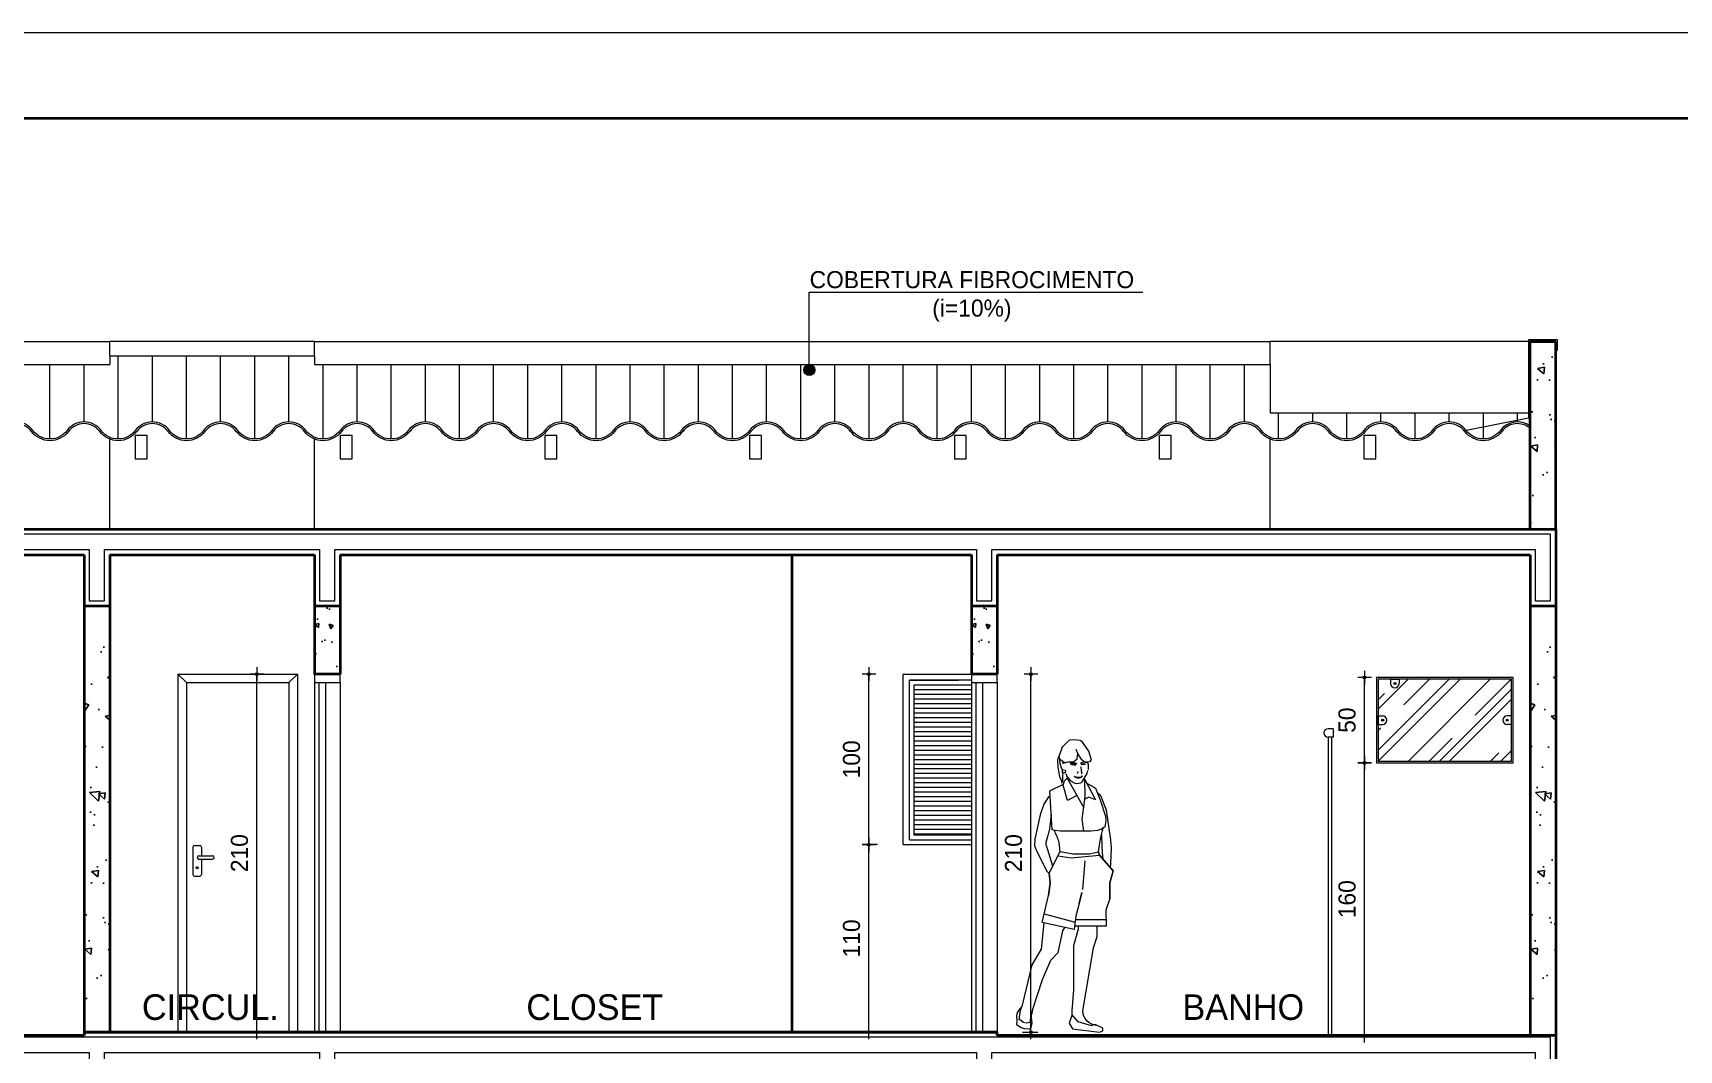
# Model space of a CAD drawing. Header units: millimetres. Extents: x 13204 to 24802, y 21209 to 40694.
# Drawn here: x 14177 to 15141, y 30058 to 30655 of the extents above; entities that cross this region are included whole.
import ezdxf

# ---------------------------------------------------------------- set-up
doc = ezdxf.new("R2010")
doc.units = ezdxf.units.MM
for name, color, linetype, lineweight in [('COTAS', 30, 'Continuous', 5), ('Esquadrias', 2, 'Continuous', 20), ('Hachura', 8, 'Continuous', 0), ('Louças', 150, 'Continuous', 15), ('Meia Parede', 11, 'Continuous', 40), ('Moveis', 6, 'Continuous', 13), ('PAREDE', 1, 'Continuous', 40), ('Paredes', 1, 'Continuous', 40), ('PISO', 5, 'Continuous', 5), ('TEXTO', 4, 'Continuous', 5), ('Veiculos e pessoas', 245, 'Continuous', 0)]:
    doc.layers.add(name, color=color, linetype=linetype, lineweight=lineweight)
doc.layers.add('HACHURAS', color=8, linetype='Continuous')
doc.styles.add('LANA', font='stylu.ttf')
doc.dimstyles.new('COTA 50', dxfattribs={"dimscale": 0, "dimtxt": 10, "dimasz": 0.5, "dimexe": 1.25, "dimexo": 5, "dimgap": 5, "dimtad": 1, "dimdec": 0, "dimtxsty": 'LANA', "dimblk": 'cota', "dimcen": 2.5, "dimse2": 1, "dimclrd": 256, "dimclre": 256, "dimclrt": 256, "dimaunit": 1, "dimadec": 0, "dimazin": 0, "dimtfac": 1, "dimtdec": 0, "dimtmove": 0, "dimatfit": 3, "dimldrblk": 'DOTSMALL', "dimfxl": 5, "dimfxlon": 1, "dimtzin": 9, "dimlwd": -1, "dimlwe": -1, "dimarcsym": 0})

# ---------------------------------------------------------------- blocks, each defined once
blk = doc.blocks.new('TRINCOE')
at = {"layer": 'PISO'}
for p, q in [((6, 111.83), (6, 95.77)), ((7, 112.83), (10, 112.83)), ((9.5, 106.83), (17.5, 106.83)), ((11, 111.83), (11, 106.83)), ((8.5, 105.83), (8.5, 105.83)), ((9.5, 104.83), (17.5, 104.83)), ((11, 104.83), (11, 95.77)), ((18.5, 105.83), (18.5, 105.83)), ((7, 94.77), (10, 94.77))]:
    blk.add_line(p, q, dxfattribs=at)
blk.add_circle((8.5, 99.77), 0.621, dxfattribs=at)
for centre, start, end in [((7, 111.83), 90, 180), ((9.5, 105.83), 90, 180), ((10, 111.83), 0, 90), ((17.5, 105.83), 0, 90), ((9.5, 105.83), 180, 270), ((17.5, 105.83), 270, 0), ((7, 95.77), 180, 270), ((10, 95.77), 270, 0)]:
    blk.add_arc(centre, 1, start, end, dxfattribs=at)
blk = doc.blocks.new('A$C08246D74')
at = {"layer": 'PISO'}
for points in [[(120, 0, -0.5), (100, 0, 0.5), (80, 0, -0.5), (60, 0, 0.5), (40, 0, -0.5), (20, 0, 0.5), (0, 0)], [(120.8, -0.6, -0.5), (99.2, -0.6, 0.5), (80.8, -0.6, -0.5), (59.2, -0.6, 0.5), (40.8, -0.6, -0.5), (19.2, -0.6, 0.5), (0.8, -0.6, 0.5)]]:
    blk.add_lwpolyline(points, format="xyb", dxfattribs=at)
blk.add_lwpolyline([(7, -16.64), (7, -2.86), (0, -2.86), (0, -16.64), (7, -16.64)], dxfattribs=at)
blk = doc.blocks.new('Pes018')
at = {"layer": 'Veiculos e pessoas', "color": 8}
for points in [[(-55.9, 1652.5), (-82.5, 1581), (-81.3, 1536.4), (-71.5, 1482.8), (-61.8, 1460.5), (-56.9, 1442.7), (-52.1, 1460.5), (-52.1, 1496.2), (-49.5, 1503.7)], [(-75.5, 1599.7), (-71.8, 1585.5), (-42.8, 1563.9), (-40.1, 1563.2), (-19.5, 1567.6), (10.9, 1569.1), (11.9, 1570.7), (32.8, 1586.9), (36.5, 1618.1), (26.9, 1640.7)], [(75.9, 1570.4), (86.3, 1569.1), (108.2, 1570.6), (116.9, 1580.3), (101, 1631.4), (62.8, 1682.8), (50.1, 1693.5), (12.9, 1698.3), (-13.6, 1695.9), (-30.2, 1680.4), (-56.6, 1651.7), (-56.9, 1649.8)], [(-52.7, 1567.9), (-49.4, 1556.4)], [(-9.5, 1560), (13.2, 1564.2), (30.6, 1558.4)], [(16.2, 1556.8), (16.2, 1548.5), (24.2, 1551.3), (23.5, 1556.5), (11, 1557.1), (-6.3, 1552.7)], [(16.2, 1548.5), (-0.2, 1551.7)], [(36, 1614.1), (55.9, 1584), (77.8, 1569.1)], [(90, 1561.7), (67.2, 1565.5), (49.9, 1559.3)], [(71.5, 1558), (72.4, 1551.7)], [(99.3, 1550), (95.6, 1562.9), (97.5, 1569.9)], [(98.3, 1522.7), (99.6, 1550.2)], [(26.2, 1369.6), (-25, 1341.9), (-49.3, 1431.2), (-41, 1456.9), (-27.2, 1472.8), (70.7, 1298.2)], [(-25.5, 1477.2), (-26.8, 1472.1)], [(53.3, 1539.2), (55.2, 1515.1), (59.3, 1503.2), (56.2, 1496.4)], [(70.8, 1161), (62.5, 1232.2), (79, 1364.7), (78, 1465.2), (74.3, 1467.3), (71.8, 1468.4)], [(78, 1465.2), (138.8, 1344.6), (100.8, 1360.6), (77.1, 1349.5)], [(-126.1, 1367.6), (-135.3, 1363.2), (-162.4, 1319.7), (-184.4, 1257.6), (-214.9, 1114.9), (-218.3, 1077.6), (-206.4, 1046.6), (-172.5, 982.5), (-147.3, 929.7), (-131, 913.9)], [(89.3, 1443.7), (138.9, 1413.2), (169.5, 1340.1), (198.3, 1249.3), (200.6, 1222.7), (195.1, 1187.1), (175.4, 1172.7), (152.1, 1166.2), (115.1, 1162.3), (70.6, 1161), (6, 1161), (-66.1, 1162.3), (-97.8, 1166.2), (-115.1, 1170.4), (-127.8, 1397.4), (-48.5, 1437)], [(228, 946.9), (229.4, 972.4), (233.7, 1063.2), (230.3, 1110.7), (204.9, 1284.5), (171.1, 1369.4), (149.9, 1387)], [(-120, 1257.8), (-130.2, 1174.9), (-138.7, 1135.6), (-151.1, 1096), (-152.2, 1083.9), (-142.1, 1054.9), (-112.8, 958.7)], [(-67.5, 1040.7), (-68.8, 1053.6), (-69.9, 1064.3), (-70.9, 1073.1), (-71.7, 1080.4), (-72.5, 1086.4), (-73.2, 1091.4), (-74, 1095.7), (-74.9, 1099.7), (-75.9, 1103.6), (-77, 1107.5), (-78.2, 1111.3), (-79.6, 1115), (-81, 1118.8), (-82.5, 1122.5), (-84.1, 1126.2), (-85.8, 1129.9), (-87.6, 1133.6), (-89.5, 1137.7), (-91.6, 1142.3), (-94, 1148), (-96.6, 1155), (-99.7, 1163.5), (-100.9, 1166.9)], [(-79.7, 1017.6), (-2.4, 1005.7), (163.4, 1021.5), (157.4, 1041), (164.9, 1092.5), (173.3, 1135.2), (180.7, 1166.2), (184, 1179)], [(174.5, 1141.8), (176.2, 1071.4), (177.9, 1034.2), (181.8, 1000.2)], [(43.1, 737), (59, 802.2), (43.1, 737), (25, 664.2), (14.8, 585.3), (-172.2, 626), (-135.7, 784.8), (-125.5, 856.5), (-131.1, 915.5), (-67.6, 1041.7), (7.8, 1028.5), (105.3, 1029.7), (157.4, 1041), (163.4, 1021.5), (244, 928.4), (223.2, 859.3), (222.8, 767.3), (201, 699.1), (202.5, 604.6), (16.5, 604.6)], [(77.9, 987.3), (62.8, 820.1)], [(222.8, 767.3), (223.2, 859.3), (244, 928.4), (163.4, 1021.5)], [(-131.1, 915.5), (-125.5, 856.5), (-135.7, 784.8)], [(-160.6, 676.5), (20.4, 628.7)], [(-299.4, 112.3), (-288.7, 142.2), (-230.8, 377.9), (-176.5, 470.6), (-160.3, 623.5)], [(-230.4, 112.1), (-171.1, 291.7), (-122.2, 404.4), (-78.8, 450.7), (-51.7, 576.6), (-40.5, 597.4)], [(2.3, 82.1), (2.3, 107.5), (13.4, 232.1), (13.4, 490.5), (40.6, 589.9), (40.3, 604.6)], [(22.5, 644.7), (201.9, 644.7)]]:
    blk.add_lwpolyline(points, dxfattribs=at)
for points in [[(-66.2, 1580.2, 0.397598), (-71.6, 1571.2), (-62.3, 1532.5), (-53.1, 1518.6)], [(-33.6, 1499.5), (-28.6, 1481.5), (-7.2, 1457.1), (17.9, 1443.5), (27.8, 1441.3), (52, 1445, 0.221478), (61.2, 1451.1), (91, 1500), (92.3, 1512), (97.7, 1520)], [(39.3, 1508.4, 0.535184), (33.7, 1499.2)], [(144.2, 21.8, -0.367789), (65.2, 107.5), (127.4, 477.2), (149.1, 543.5), (149.1, 604.6)]]:
    blk.add_lwpolyline(points, format="xyb", dxfattribs=at)
for points in [[(82, 1555.9), (70.4, 1550.9), (56.4, 1553.7), (63.7, 1559.5)], [(-243.5, 56.1), (-245.6, 40.6), (-252, 38), (-264.7, 35.4), (-281.6, 40.6), (-300.7, 53.5), (-307, 56.1), (-297.5, 126.9), (-319.8, 97.5), (-324, 79.4), (-321.9, 45.8), (-324, 27.7), (-296.4, 9.6), (-277.4, 4.4), (-249.8, 1.8), (-239.2, 1.8), (-235, 17.3), (-230.8, 38), (-235, 69.1), (-235, 87.2), (-230.4, 112.1)], [(-14.6, 35.4), (4.4, 1.8), (163.3, -16.3), (182.4, -8.5), (182.4, 7), (142.1, 25.1), (120.9, 25.1), (116.7, 19.9), (38.3, 43.2), (2.3, 84.6), (1, 80.7)]]:
    blk.add_lwpolyline(points, close=True, dxfattribs=at)
blk.add_lwpolyline([(55.8, 1475.6, -0.315196), (14.1, 1482.6), (25.5, 1479.5), (39.5, 1478.8), (56.8, 1480.7), (62.3, 1486.5, -0.229883)], format="xyb", close=True, dxfattribs=at)
blk.add_circle((-45.1, 1512.3), 9.66, dxfattribs=at)
blk = doc.blocks.new('cota')
at = {"layer": 'COTAS'}
blk.add_hatch(color=256, dxfattribs=at).paths.add_polyline_path([(-1.6, 0, 1), (1.6, 0, 1)])
for points in [[(-1.6, 0), (-8, 0)], [(0, 1.6), (0, 8)], [(8, 0), (1.6, 0)], [(0, -8), (0, -1.6)]]:
    blk.add_lwpolyline(points, dxfattribs=at)
blk.add_circle((0, 0), 1.6, dxfattribs=at)
blk = doc.blocks.new('*D951')
at = {"layer": 'COTAS', "transparency": 16777216}
for p, q in [((14308.05, 30069.06), (14308.05, 30278.06)), ((14313.05, 30068.56), (14306.8, 30068.56))]:
    blk.add_line(p, q, dxfattribs=at)
at = {"layer": 'Defpoints', "color": 0, "transparency": 16777216}
for p in [(14308.05, 30278.56), (14331.78, 30278.56), (14331.78, 30068.56)]:
    blk.add_point(p, dxfattribs=at)
at = {"layer": 'COTAS', "transparency": 16777216, "xscale": 0.5, "yscale": 0.5, "zscale": 0.5}
for p, rotation in [((14308.05, 30278.56), 90), ((14308.05, 30068.56), 270)]:
    blk.add_blockref('cota', p, dxfattribs=dict(at, rotation=rotation))
at = {"layer": 'COTAS', "transparency": 16777216, "insert": (14297.87, 30173.56), "char_height": 10, "attachment_point": 5, "rotation": 90, "style": 'LANA'}
blk.add_mtext('210', dxfattribs=at)
blk = doc.blocks.new('_DotSmall')
at = {"layer": 'PAREDE', "color": 0, "const_width": 0.5}
blk.add_lwpolyline([(-0.0625, 0, 1), (0.0625, 0, 1)], format="xyb", close=True, dxfattribs=at)
blk = doc.blocks.new('*D962')
at = {"layer": 'COTAS', "transparency": 16777216}
for p, q in [((14666.73, 30069.06), (14666.73, 30178.06)), ((14671.73, 30068.56), (14665.48, 30068.56))]:
    blk.add_line(p, q, dxfattribs=at)
at = {"layer": 'Defpoints', "color": 0, "transparency": 16777216}
for p in [(14666.73, 30178.56), (14686.78, 30178.56), (14726.78, 30068.56)]:
    blk.add_point(p, dxfattribs=at)
at = {"layer": 'COTAS', "transparency": 16777216, "xscale": 0.5, "yscale": 0.5, "zscale": 0.5}
for p, rotation in [((14666.73, 30178.56), 90), ((14666.73, 30068.56), 270)]:
    blk.add_blockref('cota', p, dxfattribs=dict(at, rotation=rotation))
at = {"layer": 'COTAS', "transparency": 16777216, "insert": (14656.55, 30123.56), "char_height": 10, "attachment_point": 5, "rotation": 90, "style": 'LANA'}
blk.add_mtext('110', dxfattribs=at)
blk = doc.blocks.new('*D963')
at = {"layer": 'COTAS', "transparency": 16777216}
for p, q in [((14666.73, 30179.06), (14666.73, 30278.06)), ((14671.73, 30178.56), (14665.48, 30178.56))]:
    blk.add_line(p, q, dxfattribs=at)
at = {"layer": 'Defpoints', "color": 0, "transparency": 16777216}
for p in [(14666.73, 30278.56), (14686.78, 30278.56), (14686.78, 30178.56)]:
    blk.add_point(p, dxfattribs=at)
at = {"layer": 'COTAS', "transparency": 16777216, "xscale": 0.5, "yscale": 0.5, "zscale": 0.5}
for p, rotation in [((14666.73, 30278.56), 90), ((14666.73, 30178.56), 270)]:
    blk.add_blockref('cota', p, dxfattribs=dict(at, rotation=rotation))
at = {"layer": 'COTAS', "transparency": 16777216, "insert": (14656.55, 30228.56), "char_height": 10, "attachment_point": 5, "rotation": 90, "style": 'LANA'}
blk.add_mtext('100', dxfattribs=at)
blk = doc.blocks.new('*D964')
at = {"layer": 'COTAS', "transparency": 16777216}
for p, q in [((14761.67, 30069.06), (14761.67, 30278.06)), ((14756.67, 30068.56), (14762.92, 30068.56))]:
    blk.add_line(p, q, dxfattribs=at)
at = {"layer": 'Defpoints', "color": 0, "transparency": 16777216}
for p in [(14741.78, 30278.56), (14761.67, 30278.56), (14726.78, 30068.56)]:
    blk.add_point(p, dxfattribs=at)
at = {"layer": 'COTAS', "transparency": 16777216, "xscale": 0.5, "yscale": 0.5, "zscale": 0.5}
for p, rotation in [((14761.67, 30278.56), 90), ((14761.67, 30068.56), 270)]:
    blk.add_blockref('cota', p, dxfattribs=dict(at, rotation=rotation))
at = {"layer": 'COTAS', "transparency": 16777216, "insert": (14751.49, 30173.56), "char_height": 10, "attachment_point": 5, "rotation": 90, "style": 'LANA'}
blk.add_mtext('210', dxfattribs=at)
blk = doc.blocks.new('*D965')
at = {"layer": 'COTAS', "transparency": 16777216}
for p, q in [((14957.18, 30067.06), (14957.18, 30226.06)), ((14952.18, 30066.56), (14958.43, 30066.56))]:
    blk.add_line(p, q, dxfattribs=at)
at = {"layer": 'Defpoints', "color": 0, "transparency": 16777216}
for p in [(14957.18, 30226.56), (14964.23, 30226.56), (14935.78, 30066.56)]:
    blk.add_point(p, dxfattribs=at)
at = {"layer": 'COTAS', "transparency": 16777216, "xscale": 0.5, "yscale": 0.5, "zscale": 0.5}
for p, rotation in [((14957.18, 30226.56), 90), ((14957.18, 30066.56), 270)]:
    blk.add_blockref('cota', p, dxfattribs=dict(at, rotation=rotation))
at = {"layer": 'COTAS', "transparency": 16777216, "insert": (14946.96, 30146.56), "char_height": 10, "attachment_point": 5, "rotation": 90, "style": 'LANA'}
blk.add_mtext('160', dxfattribs=at)
blk = doc.blocks.new('*D966')
at = {"layer": 'COTAS', "transparency": 16777216}
for p, q in [((14957.18, 30227.06), (14957.18, 30276.06)), ((14959.23, 30226.56), (14955.93, 30226.56))]:
    blk.add_line(p, q, dxfattribs=at)
at = {"layer": 'Defpoints', "color": 0, "transparency": 16777216}
for p in [(14957.18, 30276.56), (14964.23, 30276.56), (14964.23, 30226.56)]:
    blk.add_point(p, dxfattribs=at)
at = {"layer": 'COTAS', "transparency": 16777216, "xscale": 0.5, "yscale": 0.5, "zscale": 0.5}
for p, rotation in [((14957.18, 30276.56), 90), ((14957.18, 30226.56), 270)]:
    blk.add_blockref('cota', p, dxfattribs=dict(at, rotation=rotation))
at = {"layer": 'COTAS', "transparency": 16777216, "insert": (14946.93, 30251.56), "char_height": 10, "attachment_point": 5, "rotation": 90, "style": 'LANA'}
blk.add_mtext('50', dxfattribs=at)

msp = doc.modelspace()

# ---------------------------------------------------------------- hatches: boundary and pattern name
at = {"layer": 'Hachura'}
h = msp.add_hatch(dxfattribs=at)
h.set_pattern_fill('AR-RROOF', color=256, angle=45, style=0)
h.set_pattern_definition([(45, (14965.23, 30227.564), (21.5526, 57.4736), [381, -50.8, 127, -25.4]), (45, (14980.138, 30260.43), (-41.848, 5.927), [76.2, -8.382, 152.4, -19.05]), (45, (14958.945, 30251.81), (81.361, 105.4282), [203.2, -35.56, 101.6, -25.4])])
h.paths.add_polyline_path([(15043.23, 30275.56), (14965.23, 30275.56), (14965.23, 30227.56), (15043.23, 30227.56)])
h = msp.add_hatch(dxfattribs=at)
h.set_pattern_fill('_USER', color=256, scale=2.727273, style=0, pattern_type=0)
h.set_pattern_definition([(7e-15, (14678.1434, 30100.382), (0, 2.727273), [])])
h.paths.add_polyline_path([(14726.78, 30184.02), (14726.78, 30272.2), (14693.14, 30272.2), (14693.14, 30184.02)])
at = {"layer": 'HACHURAS'}
h = msp.add_hatch(dxfattribs=at)
h.set_pattern_fill('AR-CONC', color=256, scale=0.25, angle=90, style=0)
h.set_pattern_definition([(140, (15054.23, 30363.564), (3.985, 45.546), [4.763, -52.388]), (85, (15054.23, 30363.564), (-47.764, -8.81), [3.81, -41.91]), (190.45, (15054.563, 30367.36), (-43.78, 36.736), [4.048, -44.523]), (136.184, (15041.53, 30363.564), (10.51, 67.77), [7.144, -78.581]), (186.636, (15042.41, 30369.21), (-61.856, 59.35), [6.07, -66.784]), (81.184, (15041.53, 30363.564), (-61.856, 59.35), [5.715, -62.865]), (111, (15044.706, 30369.914), (25.566, 37.904), [4.763, -52.388]), (56, (15044.706, 30369.914), (-46.047, 15.45), [3.81, -41.91]), (161.45, (15046.836, 30373.072), (-20.48, 53.354), [4.047, -44.522]), (127.5, (15054.231, 30363.564), (-21.1388, 0.7722), [0, -41.402, 0, -42.545, 0, -42.0688]), (97.5, (15054.23, 30363.564), (-25.045, 16.705), [0, -24.257, 0, -40.4495, 0, -16.0338]), (57.5, (15054.231, 30349.403), (1.4322, 33.8976), [0, -15.875, 0, -49.53, 0, -65.7225]), (47.5, (15054.23, 30343.053), (-6.3566, 37.032), [0, -20.6375, 0, -32.893, 0, -46.6725])])
h.paths.add_polyline_path([(15054.23, 30363.56), (15069.23, 30363.56), (15069.23, 30473.56), (15054.23, 30473.56)])
h = msp.add_hatch(dxfattribs=at)
h.set_pattern_fill('AR-CONC', color=256, scale=0.25, angle=90, style=0)
h.set_pattern_definition([(140, (14206.78, 30068.564), (3.985, 45.546), [4.7625, -52.3875]), (85, (14206.78, 30068.564), (-47.764, -8.811), [3.81, -41.91]), (190.45, (14207.11, 30072.36), (-43.779, 36.736), [4.0475, -44.5225]), (136.184, (14194.08, 30068.564), (10.51, 67.77), [7.144, -78.581]), (186.636, (14194.956, 30074.21), (-61.856, 59.351), [6.071, -66.784]), (81.184, (14194.08, 30068.564), (-61.856, 59.351), [5.715, -62.865]), (111, (14197.255, 30074.914), (25.5664, 37.904), [4.7625, -52.3875]), (56, (14197.255, 30074.914), (-46.047, 15.4505), [3.81, -41.91]), (161.451, (14199.385, 30078.072), (-20.481, 53.354), [4.0475, -44.5225]), (127.5, (14206.78, 30068.564), (-21.1388, 0.7722), [0, -41.402, 0, -42.545, 0, -42.0688]), (97.5, (14206.78, 30068.564), (-25.0451, 16.705), [0, -24.257, 0, -40.4495, 0, -16.0338]), (57.5, (14206.78, 30054.403), (1.4322, 33.8976), [0, -15.875, 0, -49.53, 0, -65.7225]), (47.5, (14206.78, 30048.053), (-6.3566, 37.0323), [0, -20.6375, 0, -32.893, 0, -46.6725])])
h.paths.add_polyline_path([(14206.78, 30068.56), (14221.78, 30068.56), (14221.78, 30318.56), (14206.78, 30318.56)])
h = msp.add_hatch(dxfattribs=at)
h.set_pattern_fill('AR-CONC', color=256, scale=0.15, angle=90, style=0)
h.set_pattern_definition([(140, (14341.78, 30278.564), (2.391, 27.328), [2.857, -31.433]), (85, (14341.78, 30278.564), (-28.658, -5.286), [2.286, -25.146]), (190.45, (14341.98, 30280.84), (-26.268, 22.041), [2.429, -26.713]), (136.18, (14334.16, 30278.564), (6.306, 40.662), [4.286, -47.149]), (186.64, (14334.685, 30281.952), (-37.114, 35.61), [3.643, -40.07]), (81.18, (14334.16, 30278.564), (-37.114, 35.61), [3.429, -37.719]), (111, (14336.065, 30282.374), (15.34, 22.742), [2.857, -31.433]), (56, (14336.065, 30282.374), (-27.628, 9.27), [2.286, -25.146]), (161.45, (14337.343, 30284.27), (-12.288, 32.012), [2.428, -26.713]), (127.5, (14341.78, 30278.564), (-12.6833, 0.4633), [0, -24.8412, 0, -25.527, 0, -25.2413]), (97.5, (14341.78, 30278.564), (-15.027, 10.023), [0, -14.5542, 0, -24.2697, 0, -9.6203]), (57.5, (14341.78, 30270.067), (0.8593, 20.3386), [0, -9.525, 0, -29.718, 0, -39.4335]), (47.5, (14341.78, 30266.257), (-3.814, 22.2194), [0, -12.3825, 0, -19.7358, 0, -28.0035])])
h.paths.add_polyline_path([(14356.78, 30318.56), (14341.78, 30318.56), (14341.78, 30278.56), (14356.78, 30278.56)])
h = msp.add_hatch(dxfattribs=at)
h.set_pattern_fill('AR-CONC', color=256, scale=0.15, angle=90, style=0)
h.set_pattern_definition([(140, (14726.78, 30278.564), (2.391, 27.328), [2.857, -31.433]), (85, (14726.78, 30278.564), (-28.658, -5.286), [2.286, -25.146]), (190.45, (14726.98, 30280.84), (-26.268, 22.041), [2.429, -26.713]), (136.18, (14719.16, 30278.564), (6.306, 40.662), [4.286, -47.149]), (186.64, (14719.685, 30281.952), (-37.114, 35.61), [3.643, -40.07]), (81.18, (14719.16, 30278.564), (-37.114, 35.61), [3.429, -37.719]), (111, (14721.065, 30282.374), (15.34, 22.742), [2.857, -31.433]), (56, (14721.065, 30282.374), (-27.628, 9.27), [2.286, -25.146]), (161.45, (14722.343, 30284.27), (-12.288, 32.012), [2.428, -26.713]), (127.5, (14726.78, 30278.564), (-12.6833, 0.4633), [0, -24.8412, 0, -25.527, 0, -25.2413]), (97.5, (14726.78, 30278.564), (-15.027, 10.023), [0, -14.5542, 0, -24.2697, 0, -9.6203]), (57.5, (14726.78, 30270.067), (0.8593, 20.3386), [0, -9.525, 0, -29.718, 0, -39.4335]), (47.5, (14726.78, 30266.257), (-3.814, 22.2194), [0, -12.3825, 0, -19.7358, 0, -28.0035])])
h.paths.add_polyline_path([(14726.78, 30278.56), (14741.78, 30278.56), (14741.78, 30318.56), (14726.78, 30318.56)])
h = msp.add_hatch(dxfattribs=at)
h.set_pattern_fill('AR-CONC', color=256, scale=0.25, angle=90, style=0)
h.set_pattern_definition([(140, (15054.23, 30068.564), (3.985, 45.546), [4.7625, -52.3875]), (85, (15054.23, 30068.564), (-47.764, -8.811), [3.81, -41.91]), (190.45, (15054.563, 30072.36), (-43.779, 36.736), [4.0475, -44.5225]), (136.184, (15041.53, 30068.564), (10.51, 67.77), [7.144, -78.581]), (186.636, (15042.41, 30074.21), (-61.856, 59.351), [6.071, -66.784]), (81.184, (15041.53, 30068.564), (-61.856, 59.351), [5.715, -62.865]), (111, (15044.706, 30074.914), (25.5664, 37.904), [4.7625, -52.3875]), (56, (15044.706, 30074.914), (-46.047, 15.4505), [3.81, -41.91]), (161.451, (15046.836, 30078.072), (-20.481, 53.354), [4.0475, -44.5225]), (127.5, (15054.231, 30068.564), (-21.1388, 0.7722), [0, -41.402, 0, -42.545, 0, -42.0688]), (97.5, (15054.23, 30068.564), (-25.0451, 16.705), [0, -24.257, 0, -40.4495, 0, -16.0338]), (57.5, (15054.231, 30054.403), (1.4322, 33.8976), [0, -15.875, 0, -49.53, 0, -65.7225]), (47.5, (15054.23, 30048.053), (-6.3566, 37.0323), [0, -20.6375, 0, -32.893, 0, -46.6725])])
h.paths.add_polyline_path([(15069.23, 30318.56), (15054.23, 30318.56), (15054.23, 30068.56), (15069.23, 30068.56)])
at = {"layer": 'TEXTO'}
h = msp.add_hatch(color=256, dxfattribs=at)
edge = h.paths.add_edge_path()
edge.add_arc((14631.76, 30456.93), 3.23, 0, 360)

# ---------------------------------------------------------------- linework, layer by layer
at = {"layer": 'Esquadrias'}
for p, q in [((14901.78, 30460.19), (14901.78, 30473.56)), ((15054.23, 30473.56), (14901.78, 30473.56)), ((14901.78, 30363.56), (14901.78, 30416.41)), ((14344.28, 30273.56), (14344.28, 30068.56)), ((14348.28, 30273.56), (14348.28, 30068.56)), ((14729.28, 30273.56), (14729.28, 30068.56)), ((14733.28, 30273.56), (14733.28, 30068.56))]:
    msp.add_line(p, q, dxfattribs=at)
for points in [[(14341.78, 30278.56), (14341.78, 30273.56), (14356.78, 30273.56), (14356.78, 30278.56)], [(14726.78, 30278.56), (14726.78, 30273.56), (14741.78, 30273.56), (14741.78, 30278.56)]]:
    msp.add_lwpolyline(points, dxfattribs=at)
at = {"layer": 'Hachura'}
for p, q in [((14186.78, 30416.45), (14186.78, 30460.19)), ((14206.78, 30426.45), (14206.78, 30460.19)), ((14226.78, 30416.45), (14226.78, 30465.19)), ((14246.78, 30426.45), (14246.78, 30465.19)), ((14266.78, 30416.45), (14266.78, 30465.19)), ((14286.78, 30426.45), (14286.78, 30465.19)), ((14306.78, 30416.45), (14306.78, 30465.19)), ((14326.78, 30426.45), (14326.78, 30465.19)), ((14346.78, 30416.45), (14346.78, 30460.19)), ((14366.78, 30426.45), (14366.78, 30460.19)), ((14386.78, 30416.45), (14386.78, 30460.19)), ((14406.78, 30426.45), (14406.78, 30460.19)), ((14426.78, 30416.45), (14426.78, 30460.19)), ((14446.78, 30426.45), (14446.78, 30460.19)), ((14466.78, 30416.45), (14466.78, 30460.19)), ((14486.78, 30426.45), (14486.78, 30460.19)), ((14506.78, 30416.45), (14506.78, 30460.19)), ((14526.78, 30426.45), (14526.78, 30460.19)), ((14546.78, 30416.45), (14546.78, 30460.19)), ((14566.78, 30426.45), (14566.78, 30460.19)), ((14586.78, 30416.45), (14586.78, 30460.19)), ((14606.78, 30426.45), (14606.78, 30460.19)), ((14626.78, 30416.45), (14626.78, 30460.19)), ((14646.78, 30426.45), (14646.78, 30460.19)), ((14666.78, 30416.45), (14666.78, 30460.19)), ((14686.78, 30426.45), (14686.78, 30460.19)), ((14706.78, 30416.45), (14706.78, 30460.19)), ((14726.78, 30426.45), (14726.78, 30460.19)), ((14746.78, 30416.45), (14746.78, 30460.19)), ((14766.78, 30426.45), (14766.78, 30460.19)), ((14786.78, 30416.45), (14786.78, 30460.19)), ((14806.78, 30426.45), (14806.78, 30460.19)), ((14826.78, 30416.45), (14826.78, 30460.19)), ((14846.78, 30426.45), (14846.78, 30460.19)), ((14866.78, 30416.45), (14866.78, 30460.19)), ((14886.78, 30426.45), (14886.78, 30460.19)), ((14906.78, 30416.45), (14906.78, 30431.69)), ((14926.78, 30426.45), (14926.78, 30431.69)), ((14946.78, 30416.45), (14946.78, 30431.69)), ((14966.78, 30426.45), (14966.78, 30431.69)), ((14986.78, 30416.45), (14986.78, 30431.69)), ((15006.78, 30426.45), (15006.78, 30431.69)), ((15026.78, 30416.45), (15026.78, 30431.69)), ((15046.78, 30426.45), (15046.78, 30431.69)), ((14726.78, 30274.93), (14690.42, 30274.93)), ((14690.42, 30181.29), (14690.42, 30274.93)), ((14690.42, 30274.93), (14719.05, 30274.93)), ((14690.42, 30181.29), (14726.78, 30181.29)), ((14690.42, 30181.29), (14726.78, 30181.29))]:
    msp.add_line(p, q, dxfattribs=at)
for points in [[(14693.14, 30184.02), (14693.14, 30272.2), (14726.78, 30272.2)], [(14726.78, 30184.02), (14693.14, 30184.02)]]:
    msp.add_lwpolyline(points, dxfattribs=at)
at = {"layer": 'Louças'}
for p, q in [((13956.78, 30473.56), (14221.78, 30473.56)), ((14221.78, 30465.19), (14221.78, 30473.56)), ((14341.78, 30473.56), (14901.78, 30473.56)), ((14341.78, 30465.19), (14341.78, 30473.56)), ((14221.78, 30363.56), (14221.78, 30416.41)), ((14341.78, 30363.56), (14341.78, 30416.41))]:
    msp.add_line(p, q, dxfattribs=at)
at = {"layer": 'Meia Parede'}
msp.add_line((14621.78, 30068.56), (14621.78, 30348.56), dxfattribs=at)
at = {"layer": 'Moveis'}
for p, q in [((14341.78, 30473.56), (14221.78, 30473.56)), ((14261.78, 30278.56), (14261.78, 30068.56)), ((14261.78, 30278.56), (14331.78, 30278.56)), ((14331.78, 30278.56), (14331.78, 30068.56)), ((14341.78, 30273.56), (14341.78, 30068.56)), ((14356.78, 30273.56), (14356.78, 30068.56)), ((14726.78, 30273.56), (14726.78, 30068.56)), ((14741.78, 30273.56), (14741.78, 30068.56))]:
    msp.add_line(p, q, dxfattribs=at)
msp.add_lwpolyline([(15044.23, 30276.56), (14964.23, 30276.56), (14964.23, 30226.56), (15044.23, 30226.56), (15044.23, 30276.56)], dxfattribs=at)
at = {"layer": 'Paredes'}
for p, q in [((21256.85, 30604.49), (13252.5, 30604.49)), ((15054.23, 30363.56), (15054.23, 30473.56)), ((15054.23, 30473.56), (15069.23, 30473.56)), ((15069.23, 30363.56), (15069.23, 30473.56)), ((13741.78, 30363.56), (15069.23, 30363.56)), ((15069.23, 30363.56), (15069.23, 30068.56)), ((13781.78, 30348.56), (14206.78, 30348.56)), ((14206.78, 30348.56), (14206.78, 30066.56)), ((14221.78, 30348.56), (14221.78, 30068.56)), ((14221.78, 30348.56), (14341.78, 30348.56)), ((14341.78, 30348.56), (14341.78, 30278.56)), ((14356.78, 30348.56), (14356.78, 30278.56)), ((14356.78, 30348.56), (14726.78, 30348.56)), ((14726.78, 30348.56), (14726.78, 30278.56)), ((14741.78, 30348.56), (14741.78, 30278.56)), ((14741.78, 30348.56), (15054.23, 30348.56)), ((15054.23, 30348.56), (15054.23, 30066.56)), ((14206.78, 30318.56), (14221.78, 30318.56)), ((14341.78, 30318.56), (14356.78, 30318.56)), ((14726.78, 30318.56), (14741.78, 30318.56)), ((15054.23, 30318.56), (15069.23, 30318.56)), ((14356.78, 30278.56), (14341.78, 30278.56)), ((14741.78, 30278.56), (14726.78, 30278.56)), ((14206.78, 30066.56), (13766.78, 30066.56)), ((14206.78, 30068.56), (14741.78, 30068.56)), ((14741.78, 30068.56), (14206.78, 30068.56)), ((14741.78, 30066.56), (14741.78, 30068.56)), ((15069.23, 30066.56), (14741.78, 30066.56)), ((15069.23, 30068.56), (15069.23, 29773.56))]:
    msp.add_line(p, q, dxfattribs=at)
at = {"layer": 'PISO'}
for p, q in [((13956.78, 30460.19), (14221.78, 30460.19)), ((14221.78, 30465.19), (14341.78, 30465.19)), ((14221.78, 30465.19), (14221.78, 30460.19)), ((14341.78, 30465.19), (14341.78, 30460.19)), ((14341.78, 30460.19), (14901.78, 30460.19)), ((14901.78, 30460.19), (14901.78, 30431.69)), ((14901.78, 30431.69), (15054.23, 30431.69)), ((14266.78, 30273.56), (14261.78, 30278.56)), ((14266.78, 30273.56), (14266.78, 30068.56)), ((14266.78, 30273.56), (14326.78, 30273.56)), ((14326.78, 30273.56), (14331.78, 30278.56)), ((14326.78, 30273.56), (14326.78, 30068.56)), ((14686.78, 30178.56), (14686.78, 30278.56)), ((14686.78, 30278.56), (14726.78, 30278.56)), ((14972.45, 30275.56), (14972.45, 30273.06)), ((14972.45, 30275.56), (14977.45, 30275.56)), ((14977.45, 30275.56), (14977.45, 30273.06)), ((14965.23, 30254.06), (14967.73, 30254.06)), ((14965.23, 30249.06), (14965.23, 30254.06)), ((15043.23, 30254.06), (15040.73, 30254.06)), ((15043.23, 30249.06), (15043.23, 30254.06)), ((14938.78, 30246.56), (14935.78, 30246.56)), ((14938.78, 30246.56), (14938.78, 30241.56)), ((14965.23, 30249.06), (14967.73, 30249.06)), ((15043.23, 30249.06), (15040.73, 30249.06)), ((14938.78, 30241.56), (14935.78, 30241.56)), ((14935.78, 30241.56), (14935.78, 30066.56)), ((14937.78, 30241.56), (14937.78, 30066.56)), ((14686.78, 30178.56), (14726.78, 30178.56)), ((14719.05, 30181.29), (14726.78, 30181.29))]:
    msp.add_line(p, q, dxfattribs=at)
for points in [[(15069.23, 30468.56), (15070.23, 30468.56), (15070.23, 30474.56), (15053.23, 30474.56), (15053.23, 30428.74), (15016.78, 30421.45)], [(14963.78, 30404.8), (14963.78, 30418.59), (14956.78, 30418.59), (14956.78, 30404.8), (14963.78, 30404.8)], [(13769.78, 30351.56), (13769.78, 30321.56), (13778.78, 30321.56), (13778.78, 30351.56), (14209.78, 30351.56), (14209.78, 30321.56), (14218.78, 30321.56), (14218.78, 30351.56), (14344.78, 30351.56), (14344.78, 30321.56), (14353.78, 30321.56), (14353.78, 30351.56), (14729.78, 30351.56), (14729.78, 30321.56), (14738.78, 30321.56), (14738.78, 30351.56), (15057.23, 30351.56), (15057.23, 30321.56), (15066.23, 30321.56), (15066.23, 30360.56), (13743.67, 30360.56), (13743.67, 30351.56), (13769.78, 30351.56)], [(15043.23, 30275.56), (14965.23, 30275.56), (14965.23, 30227.56), (15043.23, 30227.56), (15043.23, 30275.56)], [(14719.05, 30181.29), (14726.78, 30181.29)]]:
    msp.add_lwpolyline(points, dxfattribs=at)
for points in [[(15054.23, 30423.98, 0.412785), (15036.78, 30421.45, -0.5), (15016.78, 30421.45, 0.5), (14996.78, 30421.45, -0.5), (14976.78, 30421.45, 0.5), (14956.78, 30421.45)], [(15054.23, 30422.71, 0.4323), (15037.58, 30420.85, -0.5), (15015.98, 30420.85, 0.5), (14997.58, 30420.85, -0.5), (14975.98, 30420.85, 0.5), (14957.58, 30420.85)]]:
    msp.add_lwpolyline(points, format="xyb", dxfattribs=at)
msp.add_lwpolyline([(13769.78, 30065.56), (13769.78, 30026.56), (13778.78, 30026.56), (13778.78, 30056.56), (14209.78, 30056.56), (14209.78, 30026.56), (14218.78, 30026.56), (14218.78, 30056.56), (14344.78, 30056.56), (14344.78, 30026.56), (14353.78, 30026.56), (14353.78, 30056.56), (14729.78, 30056.56), (14729.78, 30026.56), (14738.78, 30026.56), (14738.78, 30056.56), (15057.23, 30056.56), (15057.23, 30026.56), (15066.23, 30026.56), (15066.23, 30065.56)], close=True, dxfattribs=at)
for centre, radius in [((14974.95, 30273.06), 0.647), ((14974.95, 30273.06), 0.347), ((14967.73, 30251.56), 0.647), ((14967.73, 30251.56), 0.347), ((15040.73, 30251.56), 0.647), ((15040.73, 30251.56), 0.347)]:
    msp.add_circle(centre, radius, dxfattribs=at)
for centre, start, end in [((14974.95, 30273.06), 180, 0), ((14967.73, 30251.56), 270, 90), ((15040.73, 30251.56), 90, 270), ((14935.78, 30244.06), 90, 270)]:
    msp.add_arc(centre, 2.5, start, end, dxfattribs=at)
at = {"layer": 'TEXTO'}
for p, q in [((21305.52, 30654.6), (13203.83, 30654.6)), ((14631.76, 30456.93), (14631.76, 30502.54)), ((14631.76, 30502.54), (14827.22, 30502.54))]:
    msp.add_line(p, q, dxfattribs=at)
msp.add_circle((14631.76, 30456.93), 3.23, dxfattribs=at)

# ---------------------------------------------------------------- block references
at = {"layer": 'PISO'}
for p in [(14116.78, 30421.45), (14236.78, 30421.45), (14356.78, 30421.45), (14476.78, 30421.45), (14596.78, 30421.45), (14716.78, 30421.45), (14836.78, 30421.45)]:
    msp.add_blockref('A$C08246D74', p, dxfattribs=at)
at = {"layer": 'PISO', "extrusion": (0, 0, -1), "xscale": -1, "zscale": -1}
msp.add_blockref('TRINCOE', (-14264.57, 30065.24), dxfattribs=at)
at = {"layer": 'Veiculos e pessoas', "color": 1, "xscale": 0.1, "yscale": 0.1, "zscale": 0.1}
msp.add_blockref('Pes018', (14785.52, 30070.28), dxfattribs=at)

# ---------------------------------------------------------------- texts
at = {"layer": 'TEXTO', "attachment_point": 5, "style": 'LANA'}
for s, insert, char_height, width in [('COBERTURA FIBROCIMENTO (i=10%)', (14727.05, 30500.06), 10, 217.6331), ('CIRCUL.', (14280.78, 30083.16), 15, 175.9752), ('CLOSET', (14506.06, 30083.16), 15, 175.9752), ('BANHO', (14886.1, 30083.16), 15, 175.9752)]:
    msp.add_mtext(s, dxfattribs=dict(at, insert=insert, char_height=char_height, width=width))

# ---------------------------------------------------------------- dimensions: what is measured, and where the dimension line sits
at = {"layer": 'COTAS'}
for base, p1, p2, override, picture, middle in [((14308.05, 30278.56), (14331.78, 30068.56), (14331.78, 30278.56), {"dimscale": 1, "dimarcsym": 2}, '*D951', (14297.87, 30173.56)), ((14666.73, 30278.56), (14686.78, 30178.56), (14686.78, 30278.56), {"dimscale": 1, "dimtmove": 1, "dimarcsym": 2}, '*D963', (14656.55, 30228.56)), ((14761.67, 30278.56), (14726.78, 30068.56), (14741.78, 30278.56), {"dimscale": 1, "dimarcsym": 2}, '*D964', (14751.49, 30173.56)), ((14957.18, 30276.56), (14964.23, 30226.56), (14964.23, 30276.56), {"dimscale": 1, "dimtmove": 1, "dimarcsym": 2}, '*D966', (14946.93, 30251.56)), ((14957.18, 30226.56), (14935.78, 30066.56), (14964.23, 30226.56), {"dimscale": 1, "dimarcsym": 2}, '*D965', (14946.96, 30146.56)), ((14666.73, 30178.56), (14726.78, 30068.56), (14686.78, 30178.56), {"dimscale": 1, "dimarcsym": 2}, '*D962', (14656.55, 30123.56))]:
    dim = msp.add_linear_dim(base=base, p1=p1, p2=p2, angle=90, dimstyle='COTA 50', override=override, dxfattribs=at)
    dim.commit()
    dim.dimension.update_dxf_attribs({"geometry": picture, "text_midpoint": middle})

doc.saveas('drawing.dxf')
